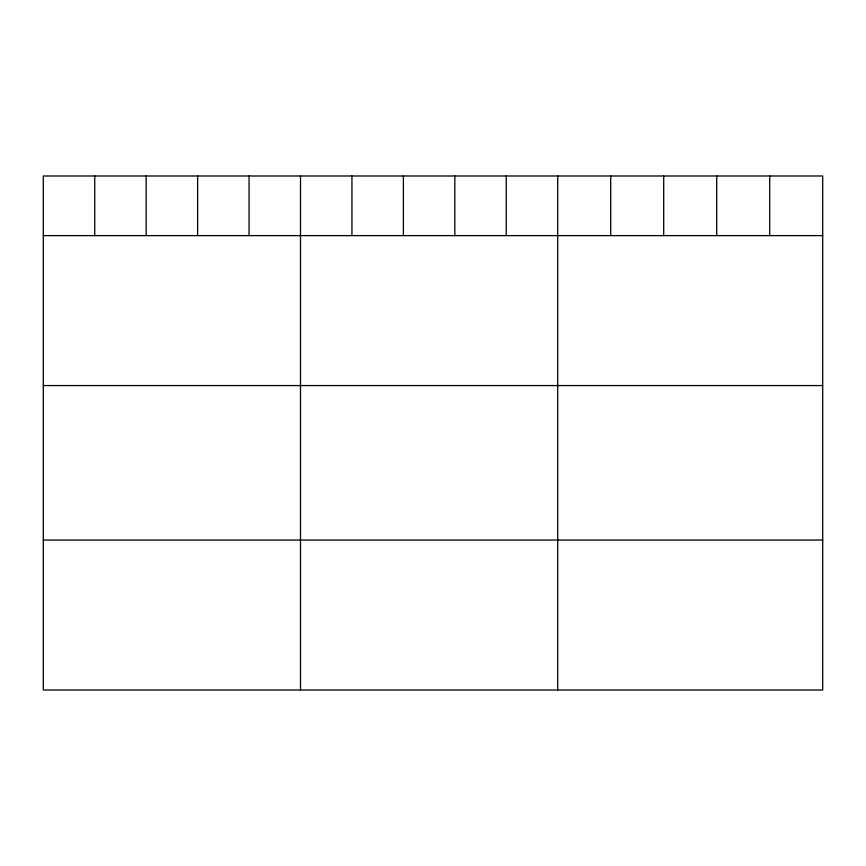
<?xml version="1.0" encoding="UTF-8"?>
<svg xmlns="http://www.w3.org/2000/svg" width="866" height="866" viewBox="0 0 866 866"><rect width="100%" height="100%" fill="white"/><g stroke="black" fill="none" stroke-linecap="round" stroke-linejoin="round"><path stroke-width="1.3" d="M822.7 235.617L822.7 690.007L43.3 690.007L43.3 175.993L822.7 175.993L822.7 235.617L43.3 235.617M43.3 385.565L822.7 385.565M43.3 540.059L822.7 540.059M769.701 175.993L769.701 235.617M716.702 175.993L716.702 235.617M663.702 175.993L663.702 235.617M610.703 175.993L610.703 235.617M557.704 175.993L557.704 690.007M506.264 175.993L506.264 235.617M454.823 175.993L454.823 235.617M403.383 175.993L403.383 235.617M351.942 175.993L351.942 235.617M300.502 175.993L300.502 690.007M249.062 175.993L249.062 235.617M197.621 175.993L197.621 235.617M146.181 175.993L146.181 235.617M94.74 175.993L94.74 235.617"/></g></svg>
